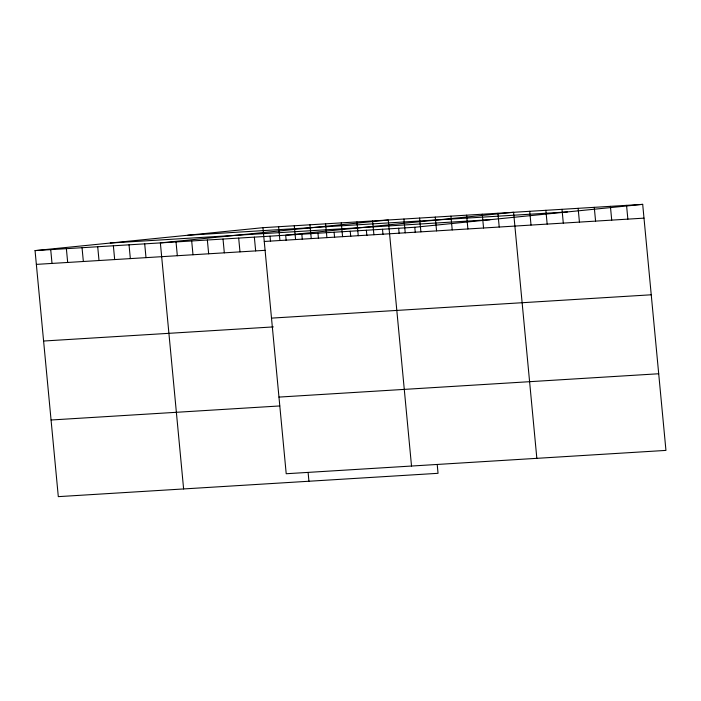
<?xml version="1.0" encoding="UTF-8"?>
<svg xmlns="http://www.w3.org/2000/svg" width="701" height="701" viewBox="0 0 701 701"><rect width="100%" height="100%" fill="white"/><g stroke="black" fill="none" stroke-linecap="round" stroke-linejoin="round"><path stroke-width="1.05" d="M437.231 464.675L438.046 473.315L58.306 496.641L35.05 250.599L262.954 227.685L642.694 204.359L665.95 450.401L286.21 473.736L262.954 227.685M35.05 250.599L414.79 227.264L642.694 204.359M187.745 235.247L567.486 211.912M110.259 243.037L489.999 219.702M264.259 241.477L643.991 218.142M36.356 264.382L265.048 250.327M271.506 318.123L651.238 294.788M43.602 341.028L273.337 326.911M278.963 397.09L658.703 373.756M51.059 419.995L279.76 405.949M626.554 205.349L627.859 219.133M610.413 206.339L611.719 220.123M594.273 207.33L595.578 221.113M578.132 208.32L579.438 222.112M562 209.319L563.297 223.102M545.86 210.309L547.166 224.092M529.719 211.299L531.025 225.082M536.843 458.34L513.579 212.289L285.675 235.194L286.174 240.496M497.92 213.253L499.217 227.036M482.253 214.217L483.559 228M466.586 215.181L467.891 228.964M450.927 216.136L452.224 229.928M435.26 217.1L436.565 230.892M419.592 218.064L420.898 231.847M414.79 227.264L415.29 232.566M403.934 219.027L405.231 232.811M398.65 228.254L399.149 233.556M411.522 466.034L388.266 219.991L160.363 242.896L183.618 488.947M382.509 229.245L383.009 234.546M372.599 220.955L373.905 234.739M366.369 230.235L366.868 235.536M356.94 221.91L358.246 235.702M350.228 231.234L350.737 236.535M341.273 222.874L342.579 236.666M334.097 232.224L334.596 237.525M325.615 223.838L326.911 237.621M317.956 233.214L318.456 238.515M309.947 224.802L311.253 238.585M301.816 234.204L302.315 239.505M294.28 225.766L295.585 239.549M308.116 472.605L308.939 481.245M278.621 226.73L279.918 240.513M270.016 236.158L270.516 241.459M254.349 237.122L255.655 250.905M238.682 238.086L239.987 251.869M223.023 239.05L224.32 252.833M207.356 240.005L208.661 253.797M191.688 240.969L192.994 254.761M176.03 241.933L177.327 255.716M144.695 243.86L146.001 257.644M129.037 244.824L130.342 258.608M113.369 245.779L114.675 259.572M97.711 246.743L99.007 260.535M82.043 247.707L83.349 261.491M66.376 248.671L67.682 262.454M50.717 249.635L52.014 263.418"/></g></svg>
